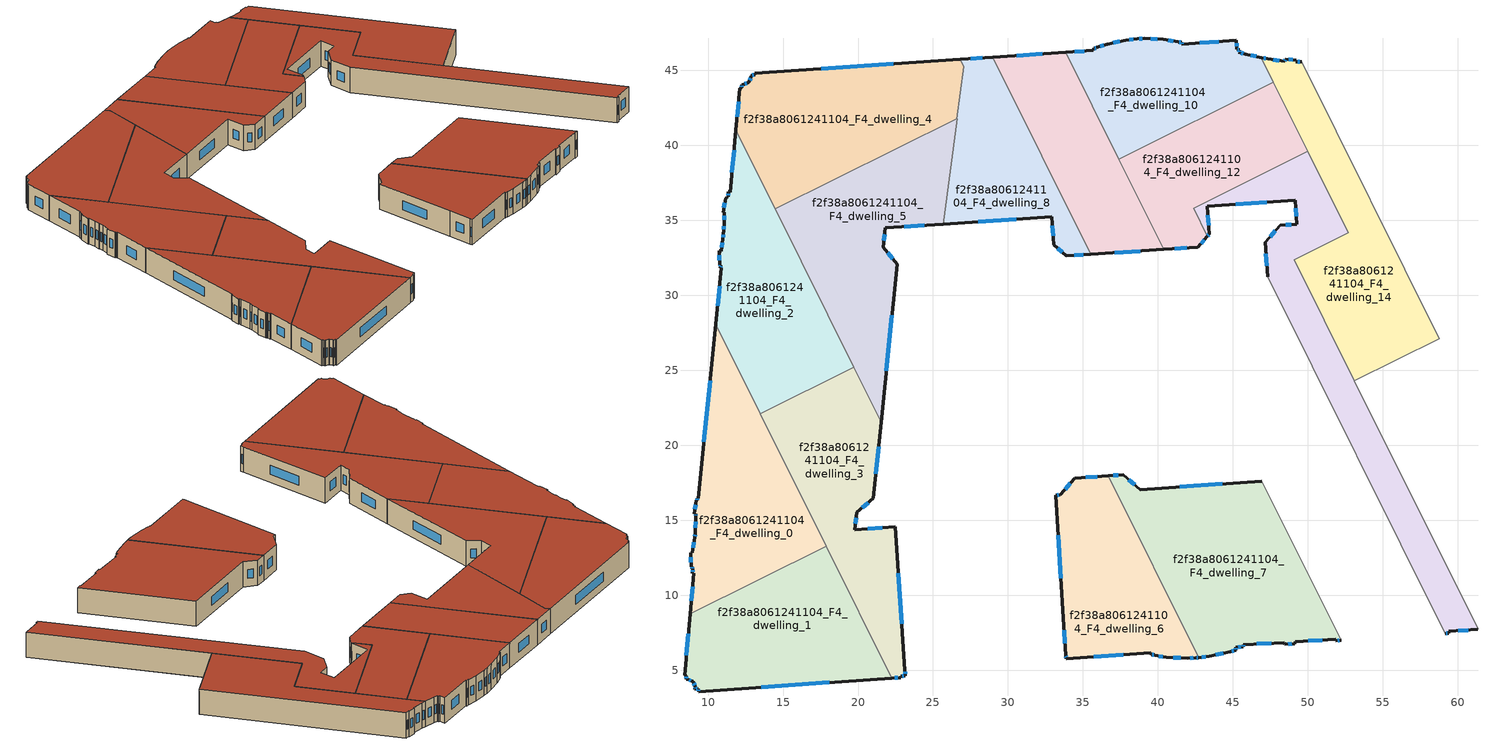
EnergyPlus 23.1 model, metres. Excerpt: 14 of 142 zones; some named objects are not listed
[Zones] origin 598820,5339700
f2f38a8061241104_F4_dwelling_0
 floor to f2f38a8061241104_F3_dwelling_0 (EU_floor_Construction): 10.52,28.06 17.87,13.27 8.81,8.76 9.05,11.45 8.96,11.45 8.98,11.76 8.93,11.76 8.94,11.9 8.87,11.91 8.84,12.83 8.95,12.83 9.11,13.85 9.14,14.13 9.18,15.26 9.17,15.43 9.08,15.44 9.2,16.33 9.27,16.32 9.29,16.46 9.34,16.45 z12
 wall outside (EU_wall_Construction): 10.52,28.06 9.34,16.45 9.29,16.46 9.27,16.32 9.2,16.33 9.08,15.44 9.17,15.43 9.18,15.26 9.14,14.13 9.11,13.85 8.95,12.83 8.84,12.83 8.87,11.91 8.94,11.9 8.93,11.76 8.98,11.76 8.96,11.45 9.05,11.45 8.81,8.76 z12:15
 wall to f2f38a8061241104_F4_dwelling_1 (EU_wall_Construction): 8.81,8.76 17.87,13.27 z12:15
 wall to f2f38a8061241104_F4_dwelling_3 (EU_wall_Construction): 17.87,13.27 13.48,22.1 z12:15
 wall to f2f38a8061241104_F4_dwelling_2 (EU_wall_Construction): 13.48,22.1 10.52,28.06 z12:15
 window (EU_Window_Construction): 8.98,11.66 8.97,11.55 / 8.94,11.86 8.93,11.81 / 8.85,12.53 8.86,12.21 / 9.06,13.52 9,13.16 / 9.13,14.04 9.12,13.94 / 9.17,14.89 9.15,14.49 / 9.18,15.38 9.18,15.31 / 9.16,16.04 9.12,15.73 / 9.28,16.42 9.28,16.37 / 10.14,24.29 9.72,20.22 / 8.97,10.57 8.88,9.63 z12.97:14.03
 roof outside (EU_roof_Construction): 17.87,13.27 10.52,28.06 9.34,16.45 9.29,16.46 9.27,16.32 9.2,16.33 9.08,15.44 9.17,15.43 9.18,15.26 9.14,14.13 9.11,13.85 8.95,12.83 8.84,12.83 8.87,11.91 8.94,11.9 8.93,11.76 8.98,11.76 8.96,11.45 9.05,11.45 8.81,8.76 z15
f2f38a8061241104_F4_dwelling_1
 floor to f2f38a8061241104_F3_dwelling_1 (EU_floor_Construction): 17.87,13.27 22.25,4.46 9.37,3.57 9.34,3.74 9.12,3.74 9.14,3.89 9.02,4.22 8.98,4.26 8.61,4.4 8.55,4.4 8.56,4.63 8.43,4.65 8.81,8.76 z12
 wall outside (EU_wall_Construction): 8.81,8.76 8.43,4.65 8.56,4.63 8.55,4.4 8.61,4.4 8.98,4.26 9.02,4.22 9.14,3.89 9.12,3.74 9.34,3.74 9.37,3.57 22.25,4.46 z12:15
 wall to f2f38a8061241104_F4_dwelling_3 (EU_wall_Construction): 22.25,4.46 17.87,13.27 z12:15
 window (EU_Window_Construction): 9.06,4.11 9.1,4 / 8.73,4.36 8.86,4.3 / 8.56,4.56 8.55,4.47 / 8.68,7.42 8.55,5.98 / 13.55,3.86 18.07,4.17 / 9.35,3.69 9.36,3.63 / 9.2,3.74 9.27,3.74 / 9.14,3.84 9.13,3.79 z12.97:14.03
 roof outside (EU_roof_Construction): 22.25,4.46 17.87,13.27 8.81,8.76 8.43,4.65 8.56,4.63 8.55,4.4 8.61,4.4 8.98,4.26 9.02,4.22 9.14,3.89 9.12,3.74 9.34,3.74 9.37,3.57 z15
f2f38a8061241104_F4_dwelling_10
 floor to f2f38a8061241104_F3_dwelling_10 (EU_floor_Construction): 46.88,45.85 47.7,44.19 37.39,39.07 33.84,46.2 35.69,46.33 35.72,46.46 35.9,46.48 35.92,46.52 36.61,46.75 37.84,47.01 38.61,47.1 39.1,47.12 40.36,47.06 41.35,46.89 41.34,46.85 41.6,46.88 41.6,46.74 45.24,46.99 45.27,46.39 45.44,46.36 45.4,46.2 45.84,46.08 z12
 wall outside (EU_wall_Construction): 46.88,45.85 45.84,46.08 45.4,46.2 45.44,46.36 45.27,46.39 45.24,46.99 41.6,46.74 41.6,46.88 41.34,46.85 41.35,46.89 40.36,47.06 39.1,47.12 38.61,47.1 37.84,47.01 36.61,46.75 35.92,46.52 35.9,46.48 35.72,46.46 35.69,46.33 33.84,46.2 z12:15
 wall to f2f38a8061241104_F4_dwelling_14 (EU_wall_Construction): 47.7,44.19 46.88,45.85 z12:15
 wall to f2f38a8061241104_F4_dwelling_12 (EU_wall_Construction): 37.39,39.07 47.7,44.19 z12:15
 wall to f2f38a8061241104_F4_dwelling_9 (EU_wall_Construction): 33.84,46.2 37.39,39.07 z12:15
 window (EU_Window_Construction): 35.84,46.47 35.78,46.46 / 36.38,46.67 36.14,46.59 / 37.44,46.93 37.01,46.83 / 38.36,47.07 38.09,47.04 / 38.94,47.11 38.77,47.11 / 39.95,47.08 39.51,47.1 / 41.03,46.95 40.68,47.01 / 41.52,46.87 41.43,46.86 / 41.6,46.78 41.6,46.83 / 44.06,46.91 42.78,46.82 / 45.26,46.59 45.25,46.8 / 45.38,46.37 45.32,46.38 / 45.41,46.25 45.43,46.3 / 45.7,46.12 45.55,46.16 / 46.54,45.92 46.18,46 / 35.09,46.29 34.44,46.24 z12.97:14.03
 roof outside (EU_roof_Construction): 47.7,44.19 46.88,45.85 45.84,46.08 45.4,46.2 45.44,46.36 45.27,46.39 45.24,46.99 41.6,46.74 41.6,46.88 41.34,46.85 41.35,46.89 40.36,47.06 39.1,47.12 38.61,47.1 37.84,47.01 36.61,46.75 35.92,46.52 35.9,46.48 35.72,46.46 35.69,46.33 33.84,46.2 37.39,39.07 z15
f2f38a8061241104_F4_dwelling_12
 floor to f2f38a8061241104_F3_dwelling_12 (EU_floor_Construction): 47.7,44.19 49.99,39.59 42.38,35.8 43.3,33.93 42.67,33.21 40.38,33.05 37.39,39.07 z12
 wall outside (EU_wall_Construction): 40.38,33.05 42.67,33.21 43.3,33.93 z12:15
 wall to f2f38a8061241104_F4_dwelling_13 (EU_wall_Construction): 43.3,33.93 42.38,35.8 49.99,39.59 z12:15
 wall to f2f38a8061241104_F4_dwelling_14 (EU_wall_Construction): 49.99,39.59 47.7,44.19 z12:15
 wall to f2f38a8061241104_F4_dwelling_9 (EU_wall_Construction): 37.39,39.07 40.38,33.05 z12:15
 window (EU_Window_Construction): 42.87,33.44 43.1,33.7 / 41.12,33.11 41.93,33.16 z12.97:14.03
 roof outside (EU_roof_Construction): 49.99,39.59 47.7,44.19 37.39,39.07 40.38,33.05 42.67,33.21 43.3,33.93 42.38,35.8 z15
f2f38a8061241104_F4_dwelling_13
 floor to f2f38a8061241104_F3_dwelling_13 (EU_floor_Construction): 52.69,34.15 49.09,32.36 61.34,7.71 59.38,7.59 59.38,7.45 59.14,7.44 47.31,31.24 47.15,33.52 48.15,34.66 49.25,34.73 49.14,36.33 43.29,35.94 43.41,34.06 43.3,33.93 42.38,35.8 49.99,39.59 z12
 wall outside (EU_wall_Construction): 59.14,7.44 59.38,7.45 59.38,7.59 61.34,7.71 / 43.3,33.93 43.41,34.06 43.29,35.94 49.14,36.33 49.25,34.73 48.15,34.66 47.15,33.52 47.31,31.24 z12:15
 wall to f2f38a8061241104_F4_dwelling_11 (EU_wall_Construction): 47.31,31.24 59.14,7.44 z12:15
 wall to f2f38a8061241104_F4_dwelling_14 (EU_wall_Construction): 53.1,24.29 49.09,32.36 52.69,34.15 49.99,39.59 z12:15
 wall to f2f38a8061241104_F4_dwelling_15 (EU_wall_Construction): 61.34,7.71 53.1,24.29 z12:15
 window (EU_Window_Construction): 60.02,7.63 60.71,7.67 / 59.22,7.44 59.3,7.45 / 47.2,32.78 47.26,31.98 / 47.83,34.29 47.48,33.89 / 48.89,34.71 48.51,34.69 / 49.18,35.81 49.22,35.25 / 45.19,36.07 47.24,36.2 / 43.37,34.67 43.33,35.33 / 43.34,33.98 43.38,34.02 z12.97:14.03
 roof outside (EU_roof_Construction): 61.34,7.71 49.09,32.36 52.69,34.15 49.99,39.59 42.38,35.8 43.3,33.93 43.41,34.06 43.29,35.94 49.14,36.33 49.25,34.73 48.15,34.66 47.15,33.52 47.31,31.24 59.14,7.44 59.38,7.45 59.38,7.59 z15
f2f38a8061241104_F4_dwelling_14
 floor to f2f38a8061241104_F3_dwelling_14 (EU_floor_Construction): 49.58,45.58 58.77,27.1 53.1,24.29 49.09,32.36 52.69,34.15 46.88,45.85 46.91,45.84 47.32,45.76 48.44,45.59 48.5,45.74 49.23,45.68 49.18,45.56 z12
 wall outside (EU_wall_Construction): 49.58,45.58 49.18,45.56 49.23,45.68 48.5,45.74 48.44,45.59 47.32,45.76 46.91,45.84 46.88,45.85 z12:15
 wall to f2f38a8061241104_F4_dwelling_15 (EU_wall_Construction): 53.1,24.29 58.77,27.1 z12:15
 wall to f2f38a8061241104_F4_dwelling_16 (EU_wall_Construction): 58.77,27.1 49.58,45.58 z12:15
 window (EU_Window_Construction): 47.19,45.79 47.05,45.81 / 48.08,45.64 47.69,45.71 / 48.48,45.69 48.46,45.64 / 48.99,45.7 48.74,45.72 / 49.45,45.57 49.31,45.57 z12.97:14.03
 roof outside (EU_roof_Construction): 58.77,27.1 49.58,45.58 49.18,45.56 49.23,45.68 48.5,45.74 48.44,45.59 47.32,45.76 46.91,45.84 46.88,45.85 52.69,34.15 49.09,32.36 53.1,24.29 z15
f2f38a8061241104_F4_dwelling_2
 floor to f2f38a8061241104_F3_dwelling_2 (EU_floor_Construction): 11.86,41 19.72,25.2 13.48,22.09 10.52,28.06 10.9,31.84 10.83,31.85 10.83,32.01 10.76,32.01 10.75,32.96 10.88,32.95 10.99,33.75 11.03,34.15 11.04,34.23 11.07,34.79 11.09,35.52 11,35.53 11.19,36.47 11.24,36.47 11.25,36.57 11.33,36.57 11.36,36.88 11.47,36.88 z12
 wall outside (EU_wall_Construction): 11.86,41 11.47,36.88 11.36,36.88 11.33,36.57 11.25,36.57 11.24,36.47 11.19,36.47 11,35.53 11.09,35.52 11.07,34.79 11.04,34.23 11.03,34.15 10.99,33.75 10.88,32.95 10.75,32.96 10.76,32.01 10.83,32.01 10.83,31.85 10.9,31.84 10.52,28.06 z12:15
 wall to f2f38a8061241104_F4_dwelling_3 (EU_wall_Construction): 13.48,22.09 19.72,25.2 z12:15
 wall to f2f38a8061241104_F4_dwelling_5 (EU_wall_Construction): 19.72,25.2 14.47,35.75 z12:15
 wall to f2f38a8061241104_F4_dwelling_4 (EU_wall_Construction): 14.47,35.75 11.86,41 z12:15
 window (EU_Window_Construction): 10.83,31.95 10.83,31.9 / 10.75,32.66 10.76,32.32 / 10.95,33.49 10.91,33.21 / 11.02,34.02 11,33.88 / 11.06,34.61 11.05,34.41 / 11.09,35.28 11.08,35.03 / 11.13,36.16 11.06,35.83 / 11.35,36.78 11.34,36.67 / 11.73,39.66 11.6,38.21 / 10.77,30.61 10.64,29.29 z12.97:14.03
 roof outside (EU_roof_Construction): 19.72,25.2 11.86,41 11.47,36.88 11.36,36.88 11.33,36.57 11.25,36.57 11.24,36.47 11.19,36.47 11,35.53 11.09,35.52 11.07,34.79 11.04,34.23 11.03,34.15 10.99,33.75 10.88,32.95 10.75,32.96 10.76,32.01 10.83,32.01 10.83,31.85 10.9,31.84 10.52,28.06 13.48,22.09 z15
f2f38a8061241104_F4_dwelling_3
 floor to f2f38a8061241104_F3_dwelling_3 (EU_floor_Construction): 19.72,25.2 21.54,21.53 21.03,16.46 19.91,15.54 19.79,14.37 22.47,14.55 23.13,5.01 23.15,4.62 22.85,4.59 22.85,4.5 22.25,4.46 13.48,22.09 z12
 wall outside (EU_wall_Construction): 22.25,4.46 22.85,4.5 22.85,4.59 23.15,4.62 23.13,5.01 22.47,14.55 19.79,14.37 19.91,15.54 21.03,16.46 21.54,21.53 z12:15
 wall to f2f38a8061241104_F4_dwelling_5 (EU_wall_Construction): 21.54,21.53 19.72,25.2 z12:15
 window (EU_Window_Construction): 22.44,4.48 22.65,4.49 / 21.2,18.1 21.38,19.88 / 20.27,15.83 20.67,16.16 / 19.83,14.75 19.87,15.16 / 21.6,14.49 20.66,14.43 / 22.92,8.11 22.69,11.45 / 23.15,4.75 23.14,4.88 / 22.95,4.6 23.06,4.61 z12.97:14.03
 roof outside (EU_roof_Construction): 23.15,4.62 23.13,5.01 22.47,14.55 19.79,14.37 19.91,15.54 21.03,16.46 21.54,21.53 19.72,25.2 13.48,22.09 22.25,4.46 22.85,4.5 22.85,4.59 z15
f2f38a8061241104_F4_dwelling_4
 floor to f2f38a8061241104_F3_dwelling_4 (EU_floor_Construction): 26.81,45.72 27.05,45.24 26.6,41.78 14.47,35.75 11.86,41 12.13,43.8 12.25,43.82 12.26,44.05 12.34,44.04 12.72,44.2 12.73,44.21 12.89,44.61 12.88,44.65 13.11,44.7 13.1,44.79 z12
 wall outside (EU_wall_Construction): 26.81,45.72 13.1,44.79 13.11,44.7 12.88,44.65 12.89,44.61 12.73,44.21 12.72,44.2 12.34,44.04 12.26,44.05 12.25,43.82 12.13,43.8 11.86,41 z12:15
 wall to f2f38a8061241104_F4_dwelling_8 (EU_wall_Construction): 26.6,41.78 27.05,45.24 26.81,45.72 z12:15
 wall to f2f38a8061241104_F4_dwelling_5 (EU_wall_Construction): 14.47,35.75 26.6,41.78 z12:15
 window (EU_Window_Construction): 12.04,42.89 11.95,41.91 / 12.26,43.97 12.25,43.89 / 12.59,44.15 12.46,44.1 / 12.83,44.48 12.78,44.34 / 13.04,44.69 12.96,44.67 / 22.36,45.42 17.55,45.1 z12.97:14.03
 roof outside (EU_roof_Construction): 26.6,41.78 27.05,45.24 26.81,45.72 13.1,44.79 13.11,44.7 12.88,44.65 12.89,44.61 12.73,44.21 12.72,44.2 12.34,44.04 12.26,44.05 12.25,43.82 12.13,43.8 11.86,41 14.47,35.75 z15
f2f38a8061241104_F4_dwelling_5
 floor to f2f38a8061241104_F3_dwelling_5 (EU_floor_Construction): 26.6,41.78 25.69,34.75 21.81,34.49 21.68,33.2 22.6,32.08 21.54,21.53 14.47,35.75 z12
 wall outside (EU_wall_Construction): 21.54,21.53 22.6,32.08 21.68,33.2 21.81,34.49 25.69,34.75 z12:15
 wall to f2f38a8061241104_F4_dwelling_8 (EU_wall_Construction): 25.69,34.75 26.6,41.78 z12:15
 window (EU_Window_Construction): 21.72,33.62 21.77,34.07 / 22.3,32.45 21.98,32.84 / 21.89,24.96 22.26,28.65 / 23.07,34.57 24.43,34.66 z12.97:14.03
 roof outside (EU_roof_Construction): 21.54,21.53 22.6,32.08 21.68,33.2 21.81,34.49 25.69,34.75 26.6,41.78 14.47,35.75 z15
f2f38a8061241104_F4_dwelling_6
 floor to f2f38a8061241104_F3_dwelling_6 (EU_floor_Construction): 36.68,17.96 42.71,5.84 42.52,5.82 41.98,5.79 40.56,5.86 39.8,5.98 39.78,6.04 39.56,6.04 39.54,6.15 33.88,5.76 33.85,6.01 33.7,8.46 33.19,16.67 33.5,16.69 34.47,17.81 z12
 wall outside (EU_wall_Construction): 36.68,17.96 34.47,17.81 33.5,16.69 33.19,16.67 33.7,8.46 33.85,6.01 33.88,5.76 39.54,6.15 39.56,6.04 39.78,6.04 39.8,5.98 40.56,5.86 41.98,5.79 42.52,5.82 42.71,5.84 z12:15
 wall to f2f38a8061241104_F4_dwelling_7 (EU_wall_Construction): 42.71,5.84 36.68,17.96 z12:15
 window (EU_Window_Construction): 39.63,6.04 39.71,6.04 / 35.72,5.89 37.7,6.03 / 33.86,5.93 33.87,5.84 / 33.75,7.66 33.8,6.8 / 33.35,14 33.53,11.12 / 33.4,16.68 33.29,16.67 / 34.15,17.45 33.81,17.05 / 35.96,17.91 35.19,17.86 / 42.58,5.82 42.65,5.83 / 42.16,5.8 42.34,5.81 / 41.02,5.84 41.52,5.82 / 40.04,5.94 40.31,5.9 z12.97:14.03
 roof outside (EU_roof_Construction): 42.71,5.84 36.68,17.96 34.47,17.81 33.5,16.69 33.19,16.67 33.7,8.46 33.85,6.01 33.88,5.76 39.54,6.15 39.56,6.04 39.78,6.04 39.8,5.98 40.56,5.86 41.98,5.79 42.52,5.82 z15
f2f38a8061241104_F4_dwelling_7
 floor to f2f38a8061241104_F3_dwelling_7 (EU_floor_Construction): 46.94,17.59 52.22,6.98 51.87,6.97 51.84,7.07 49.14,6.89 49.14,6.76 48.46,6.71 48.44,6.83 45.7,6.7 45.68,6.56 45.2,6.52 45.2,6.34 44.81,6.22 43.41,5.91 42.71,5.84 36.68,17.96 37.69,18.03 38.81,17.04 z12
 wall outside (EU_wall_Construction): 42.71,5.84 43.41,5.91 44.81,6.22 45.2,6.34 45.2,6.52 45.68,6.56 45.7,6.7 48.44,6.83 48.46,6.71 49.14,6.76 49.14,6.89 51.84,7.07 51.87,6.97 52.22,6.98 / 46.94,17.59 38.81,17.04 37.69,18.03 36.68,17.96 z12:15
 wall to f2f38a8061241104_F4_dwelling_11 (EU_wall_Construction): 52.22,6.98 46.94,17.59 z12:15
 window (EU_Window_Construction): 42.94,5.86 43.18,5.89 / 37.37,18 37.01,17.98 / 38.45,17.36 38.06,17.71 / 44.3,17.42 41.45,17.22 / 51.98,6.97 52.1,6.98 / 50.02,6.95 50.97,7.01 / 48.68,6.73 48.92,6.75 / 46.59,6.74 47.55,6.79 / 45.69,6.61 45.7,6.65 / 45.35,6.53 45.52,6.55 / 45.2,6.4 45.2,6.46 / 44.93,6.26 45.07,6.3 / 43.86,6.01 44.35,6.12 z12.97:14.03
 roof outside (EU_roof_Construction): 52.22,6.98 46.94,17.59 38.81,17.04 37.69,18.03 36.68,17.96 42.71,5.84 43.41,5.91 44.81,6.22 45.2,6.34 45.2,6.52 45.68,6.56 45.7,6.7 48.44,6.83 48.46,6.71 49.14,6.76 49.14,6.89 51.84,7.07 51.87,6.97 z15
f2f38a8061241104_F4_dwelling_8
 floor to f2f38a8061241104_F3_dwelling_8 (EU_floor_Construction): 29,45.87 35.54,32.73 33.9,32.62 33.05,33.36 32.91,35.24 25.69,34.75 27.05,45.24 26.81,45.72 z12
 wall outside (EU_wall_Construction): 29,45.87 26.81,45.72 / 25.69,34.75 32.91,35.24 33.05,33.36 33.9,32.62 35.54,32.73 z12:15
 wall to f2f38a8061241104_F4_dwelling_9 (EU_wall_Construction): 35.54,32.73 29,45.87 z12:15
 window (EU_Window_Construction): 28.29,45.82 27.52,45.77 / 34.43,32.65 35,32.69 / 33.32,33.12 33.62,32.86 / 32.96,34.63 33,33.97 / 28.03,34.91 30.57,35.08 z12.97:14.03
 roof outside (EU_roof_Construction): 35.54,32.73 29,45.87 26.81,45.72 27.05,45.24 25.69,34.75 32.91,35.24 33.05,33.36 33.9,32.62 z15
f2f38a8061241104_F4_dwelling_9
 floor to f2f38a8061241104_F3_dwelling_9 (EU_floor_Construction): 33.84,46.2 40.38,33.05 35.54,32.73 29,45.87 z12
 wall outside (EU_wall_Construction): 35.54,32.73 40.38,33.05 / 33.84,46.2 29,45.87 z12:15
 window (EU_Window_Construction): 37.11,32.83 38.81,32.95 / 32.27,46.09 30.57,45.98 z12.97:14.03
 roof outside (EU_roof_Construction): 40.38,33.05 33.84,46.2 29,45.87 35.54,32.73 z15
[Building]
EU S2 Campaign: North Axis=0; Terrain=City; Solar Distribution=FullExterior
[Site:Location]
Vienna: Latitude=48; Longitude=16.5; Time Zone=1; Elevation=183
[SizingPeriod:WeatherFileDays]
AnnualSizingPeriod: Begin Month=1; Begin Day of Month=1; End Month=12; End Day of Month=31; Day of Week for Start Day=Monday; Use Weather File Daylight Saving Period=No; Use Weather File Rain and Snow Indicators=No
[MATERIAL]
EU_InternalMass_Material: Roughness=MediumRough; Thickness=0.1; Conductivity=1; Density=1800; Specific Heat=900; Thermal Absorptance=0.9; Solar Absorptance=0.7; Visible Absorptance=0.7
[MATERIAL:NOMASS] Roughness=MediumRough; Thermal Absorptance=0.9; Solar Absorptance=0.7; Visible Absorptance=0.7
Name | Thermal Resistance
EU_wall_NoMass | 0.564444
EU_roof_NoMass | 0.981642
EU_floor_NoMass | 1.12889
[WINDOWMATERIAL:SIMPLEGLAZINGSYSTEM]
EU_Window_SimpleGlazing: UFactor=2.0374; Solar Heat Gain Coefficient=0.65; Visible Transmittance=0.65
[CONSTRUCTION]
EU_wall_Construction: EU_wall_NoMass
EU_roof_Construction: EU_roof_NoMass
EU_floor_Construction: EU_floor_NoMass
EU_Window_Construction: EU_Window_SimpleGlazing
EU_InternalMass_Construction: EU_InternalMass_Material
[ZONE] Type=1; Multiplier=1; Ceiling Height=autocalculate; Floor Area=autocalculate; Part of Total Floor Area=Yes
Name | Volume
f2f38a8061241104_F4_dwelling_0 | 256.46
f2f38a8061241104_F4_dwelling_1 | 256.455
f2f38a8061241104_F4_dwelling_10 | 196.417
f2f38a8061241104_F4_dwelling_12 | 196.399
f2f38a8061241104_F4_dwelling_13 | 260.265
f2f38a8061241104_F4_dwelling_14 | 256.134
f2f38a8061241104_F4_dwelling_2 | 256.425
f2f38a8061241104_F4_dwelling_3 | 256.439
f2f38a8061241104_F4_dwelling_4 | 287.402
f2f38a8061241104_F4_dwelling_5 | 287.377
f2f38a8061241104_F4_dwelling_6 | 219.726
f2f38a8061241104_F4_dwelling_7 | 325.854
f2f38a8061241104_F4_dwelling_8 | 185.098
f2f38a8061241104_F4_dwelling_9 | 197.536
[INTERNALMASS] Construction=EU_InternalMass_Construction
Name | Zone or ZoneList | Surface Area
f2f38a8061241104_F4_dwelling_0_EU_InternalMass | f2f38a8061241104_F4_dwelling_0 | 85.4842
f2f38a8061241104_F4_dwelling_1_EU_InternalMass | f2f38a8061241104_F4_dwelling_1 | 85.487
f2f38a8061241104_F4_dwelling_2_EU_InternalMass | f2f38a8061241104_F4_dwelling_2 | 85.4736
f2f38a8061241104_F4_dwelling_3_EU_InternalMass | f2f38a8061241104_F4_dwelling_3 | 85.4795
f2f38a8061241104_F4_dwelling_4_EU_InternalMass | f2f38a8061241104_F4_dwelling_4 | 95.8028
f2f38a8061241104_F4_dwelling_5_EU_InternalMass | f2f38a8061241104_F4_dwelling_5 | 95.7906
f2f38a8061241104_F4_dwelling_6_EU_InternalMass | f2f38a8061241104_F4_dwelling_6 | 73.2416
f2f38a8061241104_F4_dwelling_7_EU_InternalMass | f2f38a8061241104_F4_dwelling_7 | 108.622
f2f38a8061241104_F4_dwelling_8_EU_InternalMass | f2f38a8061241104_F4_dwelling_8 | 61.705
f2f38a8061241104_F4_dwelling_9_EU_InternalMass | f2f38a8061241104_F4_dwelling_9 | 65.8408
f2f38a8061241104_F4_dwelling_10_EU_InternalMass | f2f38a8061241104_F4_dwelling_10 | 65.4724
f2f38a8061241104_F4_dwelling_12_EU_InternalMass | f2f38a8061241104_F4_dwelling_12 | 65.4661
f2f38a8061241104_F4_dwelling_13_EU_InternalMass | f2f38a8061241104_F4_dwelling_13 | 86.7648
f2f38a8061241104_F4_dwelling_14_EU_InternalMass | f2f38a8061241104_F4_dwelling_14 | 85.3781
[OTHEREQUIPMENT] Fuel Type=Electricity; Design Level Calculation Method=Watts/Area; Power per Zone Floor Area=1; Fraction Latent=0; Fraction Radiant=0; Fraction Lost=0; Carbon Dioxide Generation Rate=0; EndUse Subcategory=EU_Step8_InternalGains
Name | Zone or ZoneList or Space or SpaceList | Schedule
EU_Step8_InternalGain_f2f38a8061241104_F4_dwelling_0_f000 | f2f38a8061241104_F4_dwelling_0 | EU_Step8_GainSchedule_f2f38a8061241104_F4_dwelling_0_f000
EU_Step8_InternalGain_f2f38a8061241104_F4_dwelling_1_f000 | f2f38a8061241104_F4_dwelling_1 | EU_Step8_GainSchedule_f2f38a8061241104_F4_dwelling_1_f000
EU_Step8_InternalGain_f2f38a8061241104_F4_dwelling_2_f000 | f2f38a8061241104_F4_dwelling_2 | EU_Step8_GainSchedule_f2f38a8061241104_F4_dwelling_2_f000
EU_Step8_InternalGain_f2f38a8061241104_F4_dwelling_3_f000 | f2f38a8061241104_F4_dwelling_3 | EU_Step8_GainSchedule_f2f38a8061241104_F4_dwelling_3_f000
EU_Step8_InternalGain_f2f38a8061241104_F4_dwelling_4_f000 | f2f38a8061241104_F4_dwelling_4 | EU_Step8_GainSchedule_f2f38a8061241104_F4_dwelling_4_f000
EU_Step8_InternalGain_f2f38a8061241104_F4_dwelling_5_f000 | f2f38a8061241104_F4_dwelling_5 | EU_Step8_GainSchedule_f2f38a8061241104_F4_dwelling_5_f000
EU_Step8_InternalGain_f2f38a8061241104_F4_dwelling_6_f000 | f2f38a8061241104_F4_dwelling_6 | EU_Step8_GainSchedule_f2f38a8061241104_F4_dwelling_6_f000
EU_Step8_InternalGain_f2f38a8061241104_F4_dwelling_7_f000 | f2f38a8061241104_F4_dwelling_7 | EU_Step8_GainSchedule_f2f38a8061241104_F4_dwelling_7_f000
EU_Step8_InternalGain_f2f38a8061241104_F4_dwelling_8_f000 | f2f38a8061241104_F4_dwelling_8 | EU_Step8_GainSchedule_f2f38a8061241104_F4_dwelling_8_f000
EU_Step8_InternalGain_f2f38a8061241104_F4_dwelling_9_f000 | f2f38a8061241104_F4_dwelling_9 | EU_Step8_GainSchedule_f2f38a8061241104_F4_dwelling_9_f000
EU_Step8_InternalGain_f2f38a8061241104_F4_dwelling_10_f000 | f2f38a8061241104_F4_dwelling_10 | EU_Step8_GainSchedule_f2f38a8061241104_F4_dwelling_10_f000
EU_Step8_InternalGain_f2f38a8061241104_F4_dwelling_12_f000 | f2f38a8061241104_F4_dwelling_12 | EU_Step8_GainSchedule_f2f38a8061241104_F4_dwelling_12_f000
EU_Step8_InternalGain_f2f38a8061241104_F4_dwelling_13_f000 | f2f38a8061241104_F4_dwelling_13 | EU_Step8_GainSchedule_f2f38a8061241104_F4_dwelling_13_f000
EU_Step8_InternalGain_f2f38a8061241104_F4_dwelling_14_f000 | f2f38a8061241104_F4_dwelling_14 | EU_Step8_GainSchedule_f2f38a8061241104_F4_dwelling_14_f000
[ZONEVENTILATION:DESIGNFLOWRATE] Schedule=EU_AlwaysOn; Design Flow Rate Calculation Method=AirChanges/Hour; Air Changes per Hour=0.531496; Ventilation Type=Natural; Fan Pressure Rise=0; Fan Total Efficiency=1; Constant Term Coefficient=1; Temperature Term Coefficient=0; Velocity Term Coefficient=0; Velocity Squared Term Coefficient=0; Minimum Indoor Temperature=-100; Maximum Indoor Temperature=100; Delta Temperature=-100; Minimum Outdoor Temperature=-100; Maximum Outdoor Temperature=100; Maximum Wind Speed=40
Name | Zone or ZoneList or Space or SpaceList
EU_ConstantAir_f2f38a8061241104_F4_dwelling_0 | f2f38a8061241104_F4_dwelling_0
EU_ConstantAir_f2f38a8061241104_F4_dwelling_1 | f2f38a8061241104_F4_dwelling_1
EU_ConstantAir_f2f38a8061241104_F4_dwelling_2 | f2f38a8061241104_F4_dwelling_2
EU_ConstantAir_f2f38a8061241104_F4_dwelling_3 | f2f38a8061241104_F4_dwelling_3
EU_ConstantAir_f2f38a8061241104_F4_dwelling_4 | f2f38a8061241104_F4_dwelling_4
EU_ConstantAir_f2f38a8061241104_F4_dwelling_5 | f2f38a8061241104_F4_dwelling_5
EU_ConstantAir_f2f38a8061241104_F4_dwelling_6 | f2f38a8061241104_F4_dwelling_6
EU_ConstantAir_f2f38a8061241104_F4_dwelling_7 | f2f38a8061241104_F4_dwelling_7
EU_ConstantAir_f2f38a8061241104_F4_dwelling_8 | f2f38a8061241104_F4_dwelling_8
EU_ConstantAir_f2f38a8061241104_F4_dwelling_9 | f2f38a8061241104_F4_dwelling_9
EU_ConstantAir_f2f38a8061241104_F4_dwelling_10 | f2f38a8061241104_F4_dwelling_10
EU_ConstantAir_f2f38a8061241104_F4_dwelling_12 | f2f38a8061241104_F4_dwelling_12
EU_ConstantAir_f2f38a8061241104_F4_dwelling_13 | f2f38a8061241104_F4_dwelling_13
EU_ConstantAir_f2f38a8061241104_F4_dwelling_14 | f2f38a8061241104_F4_dwelling_14
[HVACTEMPLATE:ZONE:IDEALLOADSAIRSYSTEM] System Availability Schedule=EU_AlwaysOn; Maximum Heating Supply Air Temperature=50; Minimum Cooling Supply Air Temperature=13; Maximum Heating Supply Air Humidity Ratio=0.0156; Minimum Cooling Supply Air Humidity Ratio=0.0077; Heating Limit=NoLimit; Cooling Limit=NoLimit; Heating Availability Schedule=EU_AlwaysOn; Cooling Availability Schedule=EU_CoolingOff; Dehumidification Control Type=ConstantSensibleHeatRatio; Cooling Sensible Heat Ratio=0.7; Dehumidification Setpoint=60; Humidification Control Type=None; Humidification Setpoint=30; Outdoor Air Method=None; Outdoor Air Flow Rate per Person=0.00944; Outdoor Air Flow Rate per Zone Floor Area=0; Outdoor Air Flow Rate per Zone=0; Demand Controlled Ventilation Type=None; Outdoor Air Economizer Type=NoEconomizer; Heat Recovery Type=None; Sensible Heat Recovery Effectiveness=0.7; Latent Heat Recovery Effectiveness=0.65
Name | Template Thermostat
f2f38a8061241104_F4_dwelling_0 | EU_HeatOnly_f2f38a8061241104_F4_dwelling_0
f2f38a8061241104_F4_dwelling_1 | EU_HeatOnly_f2f38a8061241104_F4_dwelling_1
f2f38a8061241104_F4_dwelling_2 | EU_HeatOnly_f2f38a8061241104_F4_dwelling_2
f2f38a8061241104_F4_dwelling_3 | EU_HeatOnly_f2f38a8061241104_F4_dwelling_3
f2f38a8061241104_F4_dwelling_4 | EU_HeatOnly_f2f38a8061241104_F4_dwelling_4
f2f38a8061241104_F4_dwelling_5 | EU_HeatOnly_f2f38a8061241104_F4_dwelling_5
f2f38a8061241104_F4_dwelling_6 | EU_HeatOnly_f2f38a8061241104_F4_dwelling_6
f2f38a8061241104_F4_dwelling_7 | EU_HeatOnly_f2f38a8061241104_F4_dwelling_7
f2f38a8061241104_F4_dwelling_8 | EU_HeatOnly_f2f38a8061241104_F4_dwelling_8
f2f38a8061241104_F4_dwelling_9 | EU_HeatOnly_f2f38a8061241104_F4_dwelling_9
f2f38a8061241104_F4_dwelling_10 | EU_HeatOnly_f2f38a8061241104_F4_dwelling_10
f2f38a8061241104_F4_dwelling_12 | EU_HeatOnly_f2f38a8061241104_F4_dwelling_12
f2f38a8061241104_F4_dwelling_13 | EU_HeatOnly_f2f38a8061241104_F4_dwelling_13
f2f38a8061241104_F4_dwelling_14 | EU_HeatOnly_f2f38a8061241104_F4_dwelling_14
[SIZING:ZONE] Zone Cooling Design Supply Air Temperature Input Method=SupplyAirTemperature; Zone Cooling Design Supply Air Temperature=13; Zone Heating Design Supply Air Temperature Input Method=SupplyAirTemperature; Zone Heating Design Supply Air Temperature=50; Zone Cooling Design Supply Air Humidity Ratio=0.008; Zone Heating Design Supply Air Humidity Ratio=0.008; Cooling Design Air Flow Method=DesignDay; Cooling Design Air Flow Rate=0; Cooling Minimum Air Flow per Zone Floor Area=0.000762; Cooling Minimum Air Flow=0; Cooling Minimum Air Flow Fraction=0.2; Heating Design Air Flow Method=DesignDay; Heating Design Air Flow Rate=0; Heating Maximum Air Flow per Zone Floor Area=0.002032; Heating Maximum Air Flow=0.141576; Heating Maximum Air Flow Fraction=0.3; Account for Dedicated Outdoor Air System=No; Dedicated Outdoor Air System Control Strategy=NeutralSupplyAir; Dedicated Outdoor Air Low Setpoint Temperature for Design=autosize; Dedicated Outdoor Air High Setpoint Temperature for Design=autosize; Zone Load Sizing Method=Sensible Load Only No Latent Load; Zone Latent Cooling Design Supply Air Humidity Ratio Input Method=HumidityRatioDifference; Zone Cooling Design Supply Air Humidity Ratio Difference=0.005; Zone Latent Heating Design Supply Air Humidity Ratio Input Method=HumidityRatioDifference; Zone Humidification Design Supply Air Humidity Ratio Difference=0.005
f2f38a8061241104_F4_dwelling_0; f2f38a8061241104_F4_dwelling_1; f2f38a8061241104_F4_dwelling_2; f2f38a8061241104_F4_dwelling_3; f2f38a8061241104_F4_dwelling_4; f2f38a8061241104_F4_dwelling_5; f2f38a8061241104_F4_dwelling_6; f2f38a8061241104_F4_dwelling_7; f2f38a8061241104_F4_dwelling_8; f2f38a8061241104_F4_dwelling_9; f2f38a8061241104_F4_dwelling_10; f2f38a8061241104_F4_dwelling_12; f2f38a8061241104_F4_dwelling_13; f2f38a8061241104_F4_dwelling_14
[SCHEDULE:CONSTANT]
Name | Hourly Value
EU_AlwaysOn | 1
EU_CoolingOff | 0
[SCHEDULE:FILE] Column Number=1; Rows to Skip at Top=0; Number of Hours of Data=8760; Column Separator=Comma; Interpolate to Timestep=No; Minutes per Item=60; Adjust Schedule for Daylight Savings=Yes
Name | File
EU_Step8_GainSchedule_f2f38a8061241104_F4_dwelling_0_f000 | ../../schedules/f2f38a8061241104/f2f38a8061241104_F4_dwelling_0_f000_gain.csv
EU_Step8_GainSchedule_f2f38a8061241104_F4_dwelling_1_f000 | ../../schedules/f2f38a8061241104/f2f38a8061241104_F4_dwelling_1_f000_gain.csv
EU_Step8_GainSchedule_f2f38a8061241104_F4_dwelling_2_f000 | ../../schedules/f2f38a8061241104/f2f38a8061241104_F4_dwelling_2_f000_gain.csv
EU_Step8_GainSchedule_f2f38a8061241104_F4_dwelling_3_f000 | ../../schedules/f2f38a8061241104/f2f38a8061241104_F4_dwelling_3_f000_gain.csv
EU_Step8_GainSchedule_f2f38a8061241104_F4_dwelling_4_f000 | ../../schedules/f2f38a8061241104/f2f38a8061241104_F4_dwelling_4_f000_gain.csv
EU_Step8_GainSchedule_f2f38a8061241104_F4_dwelling_5_f000 | ../../schedules/f2f38a8061241104/f2f38a8061241104_F4_dwelling_5_f000_gain.csv
EU_Step8_GainSchedule_f2f38a8061241104_F4_dwelling_6_f000 | ../../schedules/f2f38a8061241104/f2f38a8061241104_F4_dwelling_6_f000_gain.csv
EU_Step8_GainSchedule_f2f38a8061241104_F4_dwelling_7_f000 | ../../schedules/f2f38a8061241104/f2f38a8061241104_F4_dwelling_7_f000_gain.csv
EU_Step8_GainSchedule_f2f38a8061241104_F4_dwelling_8_f000 | ../../schedules/f2f38a8061241104/f2f38a8061241104_F4_dwelling_8_f000_gain.csv
EU_Step8_GainSchedule_f2f38a8061241104_F4_dwelling_9_f000 | ../../schedules/f2f38a8061241104/f2f38a8061241104_F4_dwelling_9_f000_gain.csv
EU_Step8_GainSchedule_f2f38a8061241104_F4_dwelling_10_f000 | ../../schedules/f2f38a8061241104/f2f38a8061241104_F4_dwelling_10_f000_gain.csv
EU_Step8_GainSchedule_f2f38a8061241104_F4_dwelling_12_f000 | ../../schedules/f2f38a8061241104/f2f38a8061241104_F4_dwelling_12_f000_gain.csv
EU_Step8_GainSchedule_f2f38a8061241104_F4_dwelling_13_f000 | ../../schedules/f2f38a8061241104/f2f38a8061241104_F4_dwelling_13_f000_gain.csv
EU_Step8_GainSchedule_f2f38a8061241104_F4_dwelling_14_f000 | ../../schedules/f2f38a8061241104/f2f38a8061241104_F4_dwelling_14_f000_gain.csv
